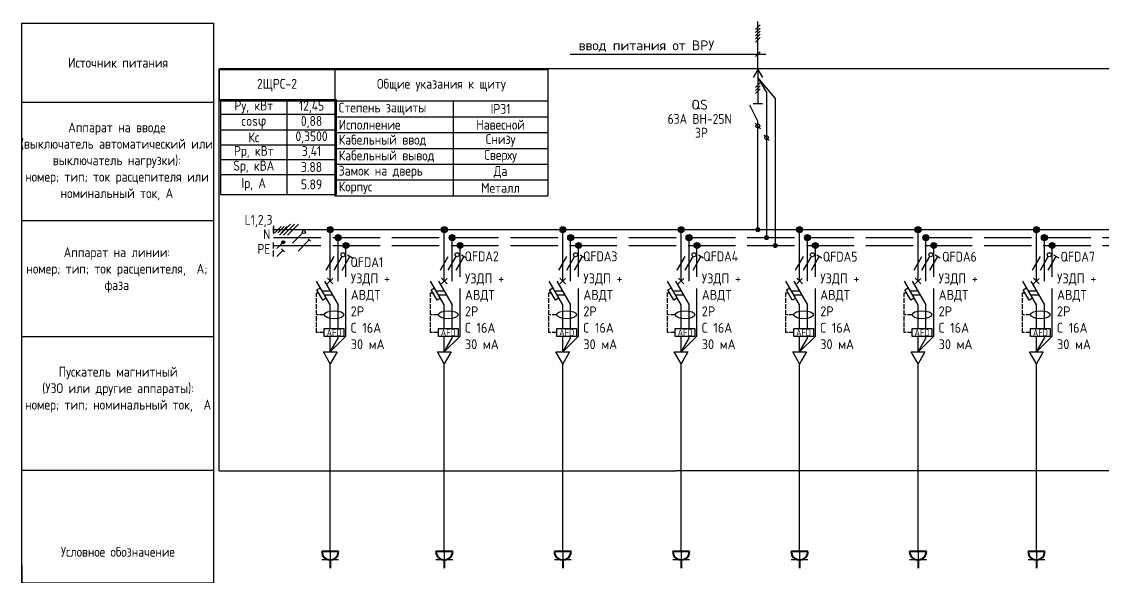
# Model space of a CAD drawing. Header units: millimetres. Extents: x -32 to 417638015, y -35 to 175284279.
# Drawn here: x 956932 to 984310, y 44491 to 58537 of the extents above; entities that cross this region are included whole.
import ezdxf
from ezdxf.enums import TextEntityAlignment as Align

# ---------------------------------------------------------------- set-up
doc = ezdxf.new("R2010")
doc.units = ezdxf.units.MM
doc.linetypes.add('ACAD_ISO02W100', pattern=[15, 12, -3])
doc.linetypes.add('DASHED2', pattern=[0.375, 0.25, -0.125])
for name, color, linetype in [('4_Однолинейная схема', 7, 'Continuous'), ('A-HATCH-WALL', 7, 'Continuous'), ('пояснения', 7, 'Continuous')]:
    doc.layers.add(name, color=color, linetype=linetype)
doc.layers.add('A-ANNO-NOTE', color=7, linetype='Continuous', lineweight=5)
doc.layers.add('ЭОМ_Розетки быт', color=5, linetype='Continuous', lineweight=30)
doc.styles.add('Arial Narrow', font='GOST_Common.ttf', dxfattribs={"width": 0.9, "height": 2.5})
doc.styles.add('DS23_Isopeur', font='isocpeur.ttf')
doc.styles.add('GOST Common', font='GOST_Common.ttf', dxfattribs={"width": 0.9, "height": 350})
doc.styles.add('GOST Common ISO', font='GOST_Common.ttf', dxfattribs={"width": 0.9, "height": 2.5})
doc.styles.add('ISOCPEUR', font='isocpeur.ttf', dxfattribs={"width": 0.85, "height": 275})

# ---------------------------------------------------------------- blocks, each defined once
blk = doc.blocks.new('TSL_Пояснение для щита - TSL_Пояснение для щита-779833-ЩТ-1_1 _Р_ _')
blk.add_line((-75.05, 36.82), (-26.45, 36.82))
blk.add_line((-75.05, 36.82), (-26.45, 36.82))
blk.add_lwpolyline([(-75.05, 150), (-26.5, 150), (-26.5, 8.18), (-75.05, 8.18)], close=True)
at = {"layer": 'A-ANNO-NOTE', "lineweight": 30}
for p, q in [((-75, 130), (-26.41, 130)), ((-75, 100), (-26.41, 100)), ((-75, 70.67), (-26.41, 70.67))]:
    blk.add_line(p, q, dxfattribs=at)
at = {"insert": (-50.75, 16.14), "char_height": 2.5, "width": 48.595, "attachment_point": 5, "style": 'ISOCPEUR'}
blk.add_mtext('Условное обозначение', dxfattribs=at)
at = {"layer": 'A-ANNO-NOTE', "char_height": 2.5, "style": 'Arial Narrow'}
for s, insert, width, attachment_point in [('\\pxqc;Источник питания', (-50.7, 140), 48.5948, 5), ('\\fArial Narrow|b0|i0|c204|p34|; ', (-42.14, 141.21), 0.962, 1), ('\\pxqc;Аппарат на вводе \\P(выключатель автоматический или выключатель нагрузки): \\Pномер; тип; ток расцепителя или номинальный ток, А', (-51.01, 115), 49.2171, 5), ('\\fArial Narrow|b0|i0|c204|p34|; ', (-43.26, 124.54), 0.962, 1), ('\\fArial Narrow|b0|i0|c204|p34|; ', (-39.29, 124.54), 0.962, 1), ('\\fArial Narrow|b0|i0|c204|p34|; ', (-47.03, 120.38), 0.962, 1), ('\\fArial Narrow|b0|i0|c204|p34|; ', (-24.74, 120.38), 0.962, 1), ('\\fArial Narrow|b0|i0|c204|p34|; ', (-19.11, 120.38), 0.962, 1), ('\\fArial Narrow|b0|i0|c204|p34|; ', (-40.55, 116.21), 0.962, 1), ('\\fArial Narrow|b0|i0|c204|p34|; ', (-53.84, 112.04), 0.962, 1), ('\\fArial Narrow|b0|i0|c204|p34|; ', (-35.85, 112.04), 0.962, 1), ('\\fArial Narrow|b0|i0|c204|p34|; ', (-30.23, 112.04), 0.962, 1), ('\\fArial Narrow|b0|i0|c204|p34|; ', (-11.04, 112.04), 0.962, 1), ('\\pxqc;Аппарат на линии: \\P\\pq*;номер; тип; ток расцепителя,  А; фаза', (-51.01, 87.5), 49.2171, 5), ('\\fArial Narrow|b0|i0|c204|p34|; ', (-43.7, 92.88), 0.962, 1), ('\\fArial Narrow|b0|i0|c204|p34|; ', (-39.73, 92.88), 0.962, 1), ('\\fArial Narrow|b0|i0|c204|p34|; ', (-58.58, 88.71), 0.962, 1), ('\\fArial Narrow|b0|i0|c204|p34|; ', (-37.62, 88.71), 0.962, 1), ('\\fArial Narrow|b0|i0|c204|p34|; ', (-10.36, 88.71), 0.481, 1), ('\\fArial Narrow|b0|i0|c204|p34|; ', (-43.17, 72.88), 0.962, 1), ('\\fArial Narrow|b0|i0|c204|p34|; ', (-54.55, 68.71), 0.962, 1), ('\\fArial Narrow|b0|i0|c204|p34|; ', (-48.93, 68.71), 0.962, 1), ('\\fArial Narrow|b0|i0|c204|p34|; ', (-39.2, 68.71), 0.962, 1), ('Пускатель магнитный\\P(УЗО или другие аппараты):\\Pномер; тип; номинальный ток,  А', (-50.7, 57.23), 48.5948, 5), ('\\fArial Narrow|b0|i0|c204|p34|; ', (-29.55, 64.54), 0.962, 1), ('\\fArial Narrow|b0|i0|c204|p34|; ', (-40.12, 10.8), 0.962, 1), ('\\fArial Narrow|b0|i0|c204|p34|; ', (-40.32, 6.63), 0.962, 1), ('\\fArial Narrow|b0|i0|c204|p34|; ', (-38.21, -3.79), 0.962, 1), ('\\fArial Narrow|b0|i0|c204|p34|; ', (-35.76, -43.79), 0.962, 1)]:
    blk.add_mtext(s, dxfattribs=dict(at, insert=insert, width=width, attachment_point=attachment_point))
at = {"layer": 'A-ANNO-NOTE', "char_height": 2.5, "width": 0.962, "attachment_point": 1, "rotation": 90, "style": 'Arial Narrow'}
for insert in [(-31.63, 55.01), (-27.46, 42.11), (-59.96, 39.75), (-31.63, 29.87)]:
    blk.add_mtext('\\fArial Narrow|b0|i0|c204|p34|; ', dxfattribs=dict(at, insert=insert))
blk = doc.blocks.new('TSL_SHM_УГО_Точка - TSL_SHM_УГО_Точка-779818-ЩТ-1_1 _Р_ _')
at = {"layer": 'A-ANNO-NOTE', "lineweight": 30}
h = blk.add_hatch(color=256, dxfattribs=at)
edge = h.paths.add_edge_path()
edge.add_arc((0, 0), 0.5, 0, 360)
blk.add_circle((0, 0), 0.5, dxfattribs=at)
blk = doc.blocks.new('Конт разъемн')
at = {"color": 0}
blk.add_line((71, 71), (-71, -71), dxfattribs=at)
blk.add_circle((0, 0), 50, dxfattribs=at)
blk = doc.blocks.new('*U892')
at = {"layer": '4_Однолинейная схема'}
for p, q in [((0, 1), (0, -1)), ((347.29, 0), (0, 0))]:
    blk.add_line(p, q, dxfattribs=at)
at = {"layer": '4_Однолинейная схема', "color": 1}
for p, q in [((1.51, -1.41), (4.34, 1.41)), ((2.51, -1.41), (5.34, 1.41)), ((3.51, -1.41), (6.34, 1.41)), ((4.84, -3.41), (7.38, -0.87)), ((6.23, -5.41), (9.06, -2.59))]:
    blk.add_line(p, q, dxfattribs=at)
at = {"layer": '4_Однолинейная схема', "linetype": 'ACAD_ISO02W100'}
for p, q in [((0, -2), (347.29, -2)), ((0, -4), (347.29, -4))]:
    blk.add_line(p, q, dxfattribs=at)
at = {"layer": '4_Однолинейная схема', "color": 1}
blk.add_lwpolyline([(9.34, -2.86), (8.78, -2.31)], dxfattribs=at)
blk.add_circle((7.67, -0.59), 0.404, dxfattribs=at)
at = {"layer": '4_Однолинейная схема', "style": 'GOST Common ISO', "width": 0.9}
for s, p in [('L1,2,3', (-7.33, 1.25)), ('N', (-2.64, -2.41)), ('PE', (-4.09, -6.11))]:
    blk.add_text(s, height=2.5, dxfattribs=at).set_placement(p)
blk = doc.blocks.new('*T1223')
at = {"layer": 'пояснения', "color": 0, "linetype": 'ByBlock', "lineweight": -2, "transparency": 16777216}
for p, q in [((0, 0), (2928, 0)), ((0, 0), (0, -800)), ((2928, 0), (2928, -800)), ((0, -800), (2928, -800))]:
    blk.add_line(p, q, dxfattribs=at)
at = {"layer": 'пояснения', "color": 0, "transparency": 16777216, "insert": (1464, -400), "char_height": 250, "width": 2906.04, "attachment_point": 5, "style": 'GOST Common ISO'}
blk.add_mtext('{\\C256;2ЩРС-2}', dxfattribs=at)
blk = doc.blocks.new('*T1224')
at = {"layer": 'пояснения', "color": 0, "linetype": 'ByBlock', "lineweight": -2, "transparency": 16777216}
for p, q in [((0, 0), (5400, 0)), ((0, 0), (0, -3200)), ((5400, 0), (5400, -3200)), ((0, -800), (5400, -800)), ((3000, -800), (3000, -3200)), ((0, -1200), (5400, -1200)), ((0, -1600), (5400, -1600)), ((0, -2000), (5400, -2000)), ((0, -2400), (5400, -2400)), ((0, -2800), (5400, -2800)), ((0, -3200), (5400, -3200))]:
    blk.add_line(p, q, dxfattribs=at)
at = {"layer": 'пояснения', "color": 0, "transparency": 16777216, "char_height": 250, "style": 'GOST Common ISO'}
for s, insert, width, attachment_point in [('Общие указания к щиту', (2700, -400), 5327.35, 5), ('Степень защиты', (100, -1000), 2800, 4), ('IP31', (4200, -1000), 2327.35, 5), ('Исполнение', (100, -1400), 2800, 4), ('Навесной', (4200, -1400), 2327.35, 5), ('Снизу', (4200, -1800), 2327.35, 5), ('Кабельный ввод', (100, -1800), 2800, 4), ('Кабельный вывод', (100, -2200), 2800, 4), ('Сверху', (4200, -2200), 2327.35, 5), ('Замок на дверь', (100, -2600), 2800, 4), ('Да', (4200, -2600), 2327.35, 5), ('Корпус', (100, -3000), 2800, 4), ('Металл', (4200, -3000), 2327.35, 5)]:
    blk.add_mtext(s, dxfattribs=dict(at, insert=insert, width=width, attachment_point=attachment_point))
blk = doc.blocks.new('*U893')
at = {"lineweight": -2}
h = blk.add_hatch(color=256, dxfattribs=at)
h.dxf.hatch_style = 1
edge = h.paths.add_edge_path()
edge.add_arc((0, 0), 0.75, 0, 360)
at = {"layer": 'A-HATCH-WALL', "lineweight": -2}
h = blk.add_hatch(color=256, dxfattribs=at)
h.dxf.hatch_style = 1
edge = h.paths.add_edge_path()
edge.add_arc((2, -2), 0.75, 0, 360)
h = blk.add_hatch(color=256, dxfattribs=at)
h.dxf.hatch_style = 1
edge = h.paths.add_edge_path()
edge.add_arc((4, -4), 0.75, 0, 360)
at = {"lineweight": -2}
for points in [[(0, -13), (0, 0)], [(0, -25.05), (0, -19), (-3.46, -13)], [(-1.46, -13), (2, -19)], [(-0.73, -13.73), (0.69, -12.31)], [(0.71, -13.71), (-0.71, -12.29)], [(-0.98, -17.3), (-1.85, -17.8), (-3.35, -15.2), (-2.48, -14.7)], [(-2.02, -15.5), (-0.02, -15.5)], [(-1.44, -16.5), (0.56, -16.5)], [(0, -30.92), (0, -27.05)]]:
    blk.add_lwpolyline(points, dxfattribs=at)
at = {"linetype": 'ACAD_ISO02W100', "lineweight": -2}
for points in [[(2, -13), (2, -2)], [(4, -26.92), (4, -4)], [(2, -25.05), (2, -19)], [(0, -30.92), (4, -26.92)], [(0, -30.92), (2, -27.46), (2, -26.97)]]:
    blk.add_lwpolyline(points, dxfattribs=at)
at = {"color": 1, "lineweight": -2}
for points in [[(-1, -10.23), (1, -6.77)], [(1, -10.23), (3, -6.77)], [(3, -10.23), (5, -6.77)], [(4.35, -6.39), (5.65, -7.14)]]:
    blk.add_lwpolyline(points, dxfattribs=at)
at = {"color": 1, "linetype": 'ACAD_ISO02W100', "lineweight": -2, "ltscale": 0.1}
for points in [[(-3.5, -21.53), (-3.5, -21.53), (-3.5, -16), (-2.89, -16)], [(-1.5, -21.53), (-3.5, -21.53)], [(-1.5, -26.05), (-3.5, -26.05), (-3.5, -21.53)]]:
    blk.add_lwpolyline(points, dxfattribs=at)
at = {"lineweight": -2}
blk.add_lwpolyline([(0, -33.92), (-1.73, -30.92), (1.73, -30.92)], close=True, dxfattribs=at)
for centre in [(0, 0), (2, -2), (4, -4)]:
    blk.add_circle(centre, 0.75, dxfattribs=at)
at = {"color": 1, "lineweight": -2}
blk.add_circle((3.25, -6.33), 0.5, dxfattribs=at)
at = {"lineweight": -2}
blk.add_ellipse((1, -21.53), major_axis=(2.5, 0), ratio=0.4, dxfattribs=at)
at = {"style": 'GOST Common ISO', "width": 0.9}
blk.add_attdef('ФАЗА', text='', height=2.5, dxfattribs=at).set_placement((0, 2), align=Align.CENTER)
at = {"lineweight": -2}
blk.add_wipeout([(-1.49, -25.05), (3.5, -25.05), (3.5, -27.05), (-1.49, -27.05)], dxfattribs=at)
blk.add_lwpolyline([(3.5, -27.05), (-1.49, -27.05), (-1.49, -25.05), (3.5, -25.05)], close=True, dxfattribs=at)
at = {"lineweight": -2, "insert": (1, -26.05), "char_height": 1.75, "attachment_point": 5, "style": 'GOST Common ISO'}
blk.add_mtext_dynamic_manual_height_columns('AFD', width=4.9912, gutter_width=12.5, heights=[0], dxfattribs=at)
blk = doc.blocks.new('*U889')
at = {"lineweight": -2}
h = blk.add_hatch(color=256, dxfattribs=at)
h.dxf.hatch_style = 1
edge = h.paths.add_edge_path()
edge.add_arc((0, 0), 0.75, 0, 360)
at = {"layer": 'A-HATCH-WALL', "lineweight": -2}
h = blk.add_hatch(color=256, dxfattribs=at)
h.dxf.hatch_style = 1
edge = h.paths.add_edge_path()
edge.add_arc((2, -2), 0.75, 0, 360)
h = blk.add_hatch(color=256, dxfattribs=at)
h.dxf.hatch_style = 1
edge = h.paths.add_edge_path()
edge.add_arc((4, -4), 0.75, 0, 360)
at = {"lineweight": -2}
for points in [[(0, -13), (0, 0)], [(0, -25.05), (0, -19), (-3.46, -13)], [(-1.46, -13), (2, -19)], [(-0.73, -13.73), (0.69, -12.31)], [(0.71, -13.71), (-0.71, -12.29)], [(-0.98, -17.3), (-1.85, -17.8), (-3.35, -15.2), (-2.48, -14.7)], [(-2.02, -15.5), (-0.02, -15.5)], [(-1.44, -16.5), (0.56, -16.5)], [(0, -30.92), (0, -27.05)]]:
    blk.add_lwpolyline(points, dxfattribs=at)
at = {"linetype": 'ACAD_ISO02W100', "lineweight": -2}
for points in [[(2, -13), (2, -2)], [(4, -26.92), (4, -4)], [(2, -25.05), (2, -19)], [(0, -30.92), (4, -26.92)], [(0, -30.92), (2, -27.46), (2, -26.97)]]:
    blk.add_lwpolyline(points, dxfattribs=at)
at = {"color": 1, "lineweight": -2}
for points in [[(-1, -10.23), (1, -6.77)], [(1, -10.23), (3, -6.77)], [(3, -10.23), (5, -6.77)], [(4.35, -6.39), (5.65, -7.14)]]:
    blk.add_lwpolyline(points, dxfattribs=at)
at = {"color": 1, "linetype": 'ACAD_ISO02W100', "lineweight": -2, "ltscale": 0.1}
for points in [[(-3.5, -21.53), (-3.5, -21.53), (-3.5, -16), (-2.89, -16)], [(-1.5, -21.53), (-3.5, -21.53)], [(-1.5, -26.05), (-3.5, -26.05), (-3.5, -21.53)]]:
    blk.add_lwpolyline(points, dxfattribs=at)
at = {"lineweight": -2}
blk.add_lwpolyline([(0, -33.92), (-1.73, -30.92), (1.73, -30.92)], close=True, dxfattribs=at)
for centre in [(0, 0), (2, -2), (4, -4)]:
    blk.add_circle(centre, 0.75, dxfattribs=at)
at = {"color": 1, "lineweight": -2}
blk.add_circle((3.25, -6.33), 0.5, dxfattribs=at)
at = {"lineweight": -2}
blk.add_ellipse((1, -21.53), major_axis=(2.5, 0), ratio=0.4, dxfattribs=at)
at = {"style": 'GOST Common ISO', "width": 0.9}
blk.add_attdef('ФАЗА', text='', height=2.5, dxfattribs=at).set_placement((0, 2), align=Align.CENTER)
at = {"lineweight": -2}
blk.add_wipeout([(-1.49, -25.05), (3.5, -25.05), (3.5, -27.05), (-1.49, -27.05)], dxfattribs=at)
blk.add_lwpolyline([(3.5, -27.05), (-1.49, -27.05), (-1.49, -25.05), (3.5, -25.05)], close=True, dxfattribs=at)
at = {"lineweight": -2, "insert": (1, -26.05), "char_height": 1.75, "attachment_point": 5, "style": 'GOST Common ISO'}
blk.add_mtext_dynamic_manual_height_columns('AFD', width=4.9912, gutter_width=12.5, heights=[0], dxfattribs=at)
blk = doc.blocks.new('*U890')
at = {"lineweight": -2}
h = blk.add_hatch(color=256, dxfattribs=at)
h.dxf.hatch_style = 1
edge = h.paths.add_edge_path()
edge.add_arc((0, 0), 0.75, 0, 360)
at = {"layer": 'A-HATCH-WALL', "lineweight": -2}
h = blk.add_hatch(color=256, dxfattribs=at)
h.dxf.hatch_style = 1
edge = h.paths.add_edge_path()
edge.add_arc((2, -2), 0.75, 0, 360)
h = blk.add_hatch(color=256, dxfattribs=at)
h.dxf.hatch_style = 1
edge = h.paths.add_edge_path()
edge.add_arc((4, -4), 0.75, 0, 360)
at = {"lineweight": -2}
for points in [[(0, -13), (0, 0)], [(0, -25.05), (0, -19), (-3.46, -13)], [(-1.46, -13), (2, -19)], [(-0.73, -13.73), (0.69, -12.31)], [(0.71, -13.71), (-0.71, -12.29)], [(-0.98, -17.3), (-1.85, -17.8), (-3.35, -15.2), (-2.48, -14.7)], [(-2.02, -15.5), (-0.02, -15.5)], [(-1.44, -16.5), (0.56, -16.5)], [(0, -30.92), (0, -27.05)]]:
    blk.add_lwpolyline(points, dxfattribs=at)
at = {"linetype": 'ACAD_ISO02W100', "lineweight": -2}
for points in [[(2, -13), (2, -2)], [(4, -26.92), (4, -4)], [(2, -25.05), (2, -19)], [(0, -30.92), (4, -26.92)], [(0, -30.92), (2, -27.46), (2, -26.97)]]:
    blk.add_lwpolyline(points, dxfattribs=at)
at = {"color": 1, "lineweight": -2}
for points in [[(-1, -10.23), (1, -6.77)], [(1, -10.23), (3, -6.77)], [(3, -10.23), (5, -6.77)], [(4.35, -6.39), (5.65, -7.14)]]:
    blk.add_lwpolyline(points, dxfattribs=at)
at = {"color": 1, "linetype": 'ACAD_ISO02W100', "lineweight": -2, "ltscale": 0.1}
for points in [[(-3.5, -21.53), (-3.5, -21.53), (-3.5, -16), (-2.89, -16)], [(-1.5, -21.53), (-3.5, -21.53)], [(-1.5, -26.05), (-3.5, -26.05), (-3.5, -21.53)]]:
    blk.add_lwpolyline(points, dxfattribs=at)
at = {"lineweight": -2}
blk.add_lwpolyline([(0, -33.92), (-1.73, -30.92), (1.73, -30.92)], close=True, dxfattribs=at)
for centre in [(0, 0), (2, -2), (4, -4)]:
    blk.add_circle(centre, 0.75, dxfattribs=at)
at = {"color": 1, "lineweight": -2}
blk.add_circle((3.25, -6.33), 0.5, dxfattribs=at)
at = {"lineweight": -2}
blk.add_ellipse((1, -21.53), major_axis=(2.5, 0), ratio=0.4, dxfattribs=at)
at = {"style": 'GOST Common ISO', "width": 0.9}
blk.add_attdef('ФАЗА', text='', height=2.5, dxfattribs=at).set_placement((0, 2), align=Align.CENTER)
at = {"lineweight": -2}
blk.add_wipeout([(-1.49, -25.05), (3.5, -25.05), (3.5, -27.05), (-1.49, -27.05)], dxfattribs=at)
blk.add_lwpolyline([(3.5, -27.05), (-1.49, -27.05), (-1.49, -25.05), (3.5, -25.05)], close=True, dxfattribs=at)
at = {"lineweight": -2, "insert": (1, -26.05), "char_height": 1.75, "attachment_point": 5, "style": 'GOST Common ISO'}
blk.add_mtext_dynamic_manual_height_columns('AFD', width=4.9912, gutter_width=12.5, heights=[0], dxfattribs=at)
blk = doc.blocks.new('*U898')
at = {"lineweight": -2}
h = blk.add_hatch(color=256, dxfattribs=at)
h.dxf.hatch_style = 1
edge = h.paths.add_edge_path()
edge.add_arc((0, 0), 0.75, 0, 360)
at = {"layer": 'A-HATCH-WALL', "lineweight": -2}
h = blk.add_hatch(color=256, dxfattribs=at)
h.dxf.hatch_style = 1
edge = h.paths.add_edge_path()
edge.add_arc((2, -2), 0.75, 0, 360)
h = blk.add_hatch(color=256, dxfattribs=at)
h.dxf.hatch_style = 1
edge = h.paths.add_edge_path()
edge.add_arc((4, -4), 0.75, 0, 360)
at = {"lineweight": -2}
for points in [[(0, -13), (0, 0)], [(0, -25.05), (0, -19), (-3.46, -13)], [(-1.46, -13), (2, -19)], [(-0.73, -13.73), (0.69, -12.31)], [(0.71, -13.71), (-0.71, -12.29)], [(-0.98, -17.3), (-1.85, -17.8), (-3.35, -15.2), (-2.48, -14.7)], [(-2.02, -15.5), (-0.02, -15.5)], [(-1.44, -16.5), (0.56, -16.5)], [(0, -30.92), (0, -27.05)]]:
    blk.add_lwpolyline(points, dxfattribs=at)
at = {"linetype": 'ACAD_ISO02W100', "lineweight": -2}
for points in [[(2, -13), (2, -2)], [(4, -26.92), (4, -4)], [(2, -25.05), (2, -19)], [(0, -30.92), (4, -26.92)], [(0, -30.92), (2, -27.46), (2, -26.97)]]:
    blk.add_lwpolyline(points, dxfattribs=at)
at = {"color": 1, "lineweight": -2}
for points in [[(-1, -10.23), (1, -6.77)], [(1, -10.23), (3, -6.77)], [(3, -10.23), (5, -6.77)], [(4.35, -6.39), (5.65, -7.14)]]:
    blk.add_lwpolyline(points, dxfattribs=at)
at = {"color": 1, "linetype": 'ACAD_ISO02W100', "lineweight": -2, "ltscale": 0.1}
for points in [[(-3.5, -21.53), (-3.5, -21.53), (-3.5, -16), (-2.89, -16)], [(-1.5, -21.53), (-3.5, -21.53)], [(-1.5, -26.05), (-3.5, -26.05), (-3.5, -21.53)]]:
    blk.add_lwpolyline(points, dxfattribs=at)
at = {"lineweight": -2}
blk.add_lwpolyline([(0, -33.92), (-1.73, -30.92), (1.73, -30.92)], close=True, dxfattribs=at)
for centre in [(0, 0), (2, -2), (4, -4)]:
    blk.add_circle(centre, 0.75, dxfattribs=at)
at = {"color": 1, "lineweight": -2}
blk.add_circle((3.25, -6.33), 0.5, dxfattribs=at)
at = {"lineweight": -2}
blk.add_ellipse((1, -21.53), major_axis=(2.5, 0), ratio=0.4, dxfattribs=at)
at = {"style": 'GOST Common ISO', "width": 0.9}
blk.add_attdef('ФАЗА', text='', height=2.5, dxfattribs=at).set_placement((0, 2), align=Align.CENTER)
at = {"lineweight": -2}
blk.add_wipeout([(-1.49, -25.05), (3.5, -25.05), (3.5, -27.05), (-1.49, -27.05)], dxfattribs=at)
blk.add_lwpolyline([(3.5, -27.05), (-1.49, -27.05), (-1.49, -25.05), (3.5, -25.05)], close=True, dxfattribs=at)
at = {"lineweight": -2, "insert": (1, -26.05), "char_height": 1.75, "attachment_point": 5, "style": 'GOST Common ISO'}
blk.add_mtext_dynamic_manual_height_columns('AFD', width=4.9912, gutter_width=12.5, heights=[0], dxfattribs=at)
blk = doc.blocks.new('*U899')
at = {"lineweight": -2}
h = blk.add_hatch(color=256, dxfattribs=at)
h.dxf.hatch_style = 1
edge = h.paths.add_edge_path()
edge.add_arc((0, 0), 0.75, 0, 360)
at = {"layer": 'A-HATCH-WALL', "lineweight": -2}
h = blk.add_hatch(color=256, dxfattribs=at)
h.dxf.hatch_style = 1
edge = h.paths.add_edge_path()
edge.add_arc((2, -2), 0.75, 0, 360)
h = blk.add_hatch(color=256, dxfattribs=at)
h.dxf.hatch_style = 1
edge = h.paths.add_edge_path()
edge.add_arc((4, -4), 0.75, 0, 360)
at = {"lineweight": -2}
for points in [[(0, -13), (0, 0)], [(0, -25.05), (0, -19), (-3.46, -13)], [(-1.46, -13), (2, -19)], [(-0.73, -13.73), (0.69, -12.31)], [(0.71, -13.71), (-0.71, -12.29)], [(-0.98, -17.3), (-1.85, -17.8), (-3.35, -15.2), (-2.48, -14.7)], [(-2.02, -15.5), (-0.02, -15.5)], [(-1.44, -16.5), (0.56, -16.5)], [(0, -30.92), (0, -27.05)]]:
    blk.add_lwpolyline(points, dxfattribs=at)
at = {"linetype": 'ACAD_ISO02W100', "lineweight": -2}
for points in [[(2, -13), (2, -2)], [(4, -26.92), (4, -4)], [(2, -25.05), (2, -19)], [(0, -30.92), (4, -26.92)], [(0, -30.92), (2, -27.46), (2, -26.97)]]:
    blk.add_lwpolyline(points, dxfattribs=at)
at = {"color": 1, "lineweight": -2}
for points in [[(-1, -10.23), (1, -6.77)], [(1, -10.23), (3, -6.77)], [(3, -10.23), (5, -6.77)], [(4.35, -6.39), (5.65, -7.14)]]:
    blk.add_lwpolyline(points, dxfattribs=at)
at = {"color": 1, "linetype": 'ACAD_ISO02W100', "lineweight": -2, "ltscale": 0.1}
for points in [[(-3.5, -21.53), (-3.5, -21.53), (-3.5, -16), (-2.89, -16)], [(-1.5, -21.53), (-3.5, -21.53)], [(-1.5, -26.05), (-3.5, -26.05), (-3.5, -21.53)]]:
    blk.add_lwpolyline(points, dxfattribs=at)
at = {"lineweight": -2}
blk.add_lwpolyline([(0, -33.92), (-1.73, -30.92), (1.73, -30.92)], close=True, dxfattribs=at)
for centre in [(0, 0), (2, -2), (4, -4)]:
    blk.add_circle(centre, 0.75, dxfattribs=at)
at = {"color": 1, "lineweight": -2}
blk.add_circle((3.25, -6.33), 0.5, dxfattribs=at)
at = {"lineweight": -2}
blk.add_ellipse((1, -21.53), major_axis=(2.5, 0), ratio=0.4, dxfattribs=at)
at = {"style": 'GOST Common ISO', "width": 0.9}
blk.add_attdef('ФАЗА', text='', height=2.5, dxfattribs=at).set_placement((0, 2), align=Align.CENTER)
at = {"lineweight": -2}
blk.add_wipeout([(-1.49, -25.05), (3.5, -25.05), (3.5, -27.05), (-1.49, -27.05)], dxfattribs=at)
blk.add_lwpolyline([(3.5, -27.05), (-1.49, -27.05), (-1.49, -25.05), (3.5, -25.05)], close=True, dxfattribs=at)
at = {"lineweight": -2, "insert": (1, -26.05), "char_height": 1.75, "attachment_point": 5, "style": 'GOST Common ISO'}
blk.add_mtext_dynamic_manual_height_columns('AFD', width=4.9912, gutter_width=12.5, heights=[0], dxfattribs=at)
blk = doc.blocks.new('*U900')
at = {"lineweight": -2}
h = blk.add_hatch(color=256, dxfattribs=at)
h.dxf.hatch_style = 1
edge = h.paths.add_edge_path()
edge.add_arc((0, 0), 0.75, 0, 360)
at = {"layer": 'A-HATCH-WALL', "lineweight": -2}
h = blk.add_hatch(color=256, dxfattribs=at)
h.dxf.hatch_style = 1
edge = h.paths.add_edge_path()
edge.add_arc((2, -2), 0.75, 0, 360)
h = blk.add_hatch(color=256, dxfattribs=at)
h.dxf.hatch_style = 1
edge = h.paths.add_edge_path()
edge.add_arc((4, -4), 0.75, 0, 360)
at = {"lineweight": -2}
for points in [[(0, -13), (0, 0)], [(0, -25.05), (0, -19), (-3.46, -13)], [(-1.46, -13), (2, -19)], [(-0.73, -13.73), (0.69, -12.31)], [(0.71, -13.71), (-0.71, -12.29)], [(-0.98, -17.3), (-1.85, -17.8), (-3.35, -15.2), (-2.48, -14.7)], [(-2.02, -15.5), (-0.02, -15.5)], [(-1.44, -16.5), (0.56, -16.5)], [(0, -30.92), (0, -27.05)]]:
    blk.add_lwpolyline(points, dxfattribs=at)
at = {"linetype": 'ACAD_ISO02W100', "lineweight": -2}
for points in [[(2, -13), (2, -2)], [(4, -26.92), (4, -4)], [(2, -25.05), (2, -19)], [(0, -30.92), (4, -26.92)], [(0, -30.92), (2, -27.46), (2, -26.97)]]:
    blk.add_lwpolyline(points, dxfattribs=at)
at = {"color": 1, "lineweight": -2}
for points in [[(-1, -10.23), (1, -6.77)], [(1, -10.23), (3, -6.77)], [(3, -10.23), (5, -6.77)], [(4.35, -6.39), (5.65, -7.14)]]:
    blk.add_lwpolyline(points, dxfattribs=at)
at = {"color": 1, "linetype": 'ACAD_ISO02W100', "lineweight": -2, "ltscale": 0.1}
for points in [[(-3.5, -21.53), (-3.5, -21.53), (-3.5, -16), (-2.89, -16)], [(-1.5, -21.53), (-3.5, -21.53)], [(-1.5, -26.05), (-3.5, -26.05), (-3.5, -21.53)]]:
    blk.add_lwpolyline(points, dxfattribs=at)
at = {"lineweight": -2}
blk.add_lwpolyline([(0, -33.92), (-1.73, -30.92), (1.73, -30.92)], close=True, dxfattribs=at)
for centre in [(0, 0), (2, -2), (4, -4)]:
    blk.add_circle(centre, 0.75, dxfattribs=at)
at = {"color": 1, "lineweight": -2}
blk.add_circle((3.25, -6.33), 0.5, dxfattribs=at)
at = {"lineweight": -2}
blk.add_ellipse((1, -21.53), major_axis=(2.5, 0), ratio=0.4, dxfattribs=at)
at = {"style": 'GOST Common ISO', "width": 0.9}
blk.add_attdef('ФАЗА', text='', height=2.5, dxfattribs=at).set_placement((0, 2), align=Align.CENTER)
at = {"lineweight": -2}
blk.add_wipeout([(-1.49, -25.05), (3.5, -25.05), (3.5, -27.05), (-1.49, -27.05)], dxfattribs=at)
blk.add_lwpolyline([(3.5, -27.05), (-1.49, -27.05), (-1.49, -25.05), (3.5, -25.05)], close=True, dxfattribs=at)
at = {"lineweight": -2, "insert": (1, -26.05), "char_height": 1.75, "attachment_point": 5, "style": 'GOST Common ISO'}
blk.add_mtext_dynamic_manual_height_columns('AFD', width=4.9912, gutter_width=12.5, heights=[0], dxfattribs=at)
blk = doc.blocks.new('*U895')
at = {"lineweight": -2}
h = blk.add_hatch(color=256, dxfattribs=at)
h.dxf.hatch_style = 1
edge = h.paths.add_edge_path()
edge.add_arc((0, 0), 0.75, 0, 360)
at = {"layer": 'A-HATCH-WALL', "lineweight": -2}
h = blk.add_hatch(color=256, dxfattribs=at)
h.dxf.hatch_style = 1
edge = h.paths.add_edge_path()
edge.add_arc((2, -2), 0.75, 0, 360)
h = blk.add_hatch(color=256, dxfattribs=at)
h.dxf.hatch_style = 1
edge = h.paths.add_edge_path()
edge.add_arc((4, -4), 0.75, 0, 360)
at = {"lineweight": -2}
for points in [[(0, -13), (0, 0)], [(0, -25.05), (0, -19), (-3.46, -13)], [(-1.46, -13), (2, -19)], [(-0.73, -13.73), (0.69, -12.31)], [(0.71, -13.71), (-0.71, -12.29)], [(-0.98, -17.3), (-1.85, -17.8), (-3.35, -15.2), (-2.48, -14.7)], [(-2.02, -15.5), (-0.02, -15.5)], [(-1.44, -16.5), (0.56, -16.5)], [(0, -30.92), (0, -27.05)]]:
    blk.add_lwpolyline(points, dxfattribs=at)
at = {"linetype": 'ACAD_ISO02W100', "lineweight": -2}
for points in [[(2, -13), (2, -2)], [(4, -26.92), (4, -4)], [(2, -25.05), (2, -19)], [(0, -30.92), (4, -26.92)], [(0, -30.92), (2, -27.46), (2, -26.97)]]:
    blk.add_lwpolyline(points, dxfattribs=at)
at = {"color": 1, "lineweight": -2}
for points in [[(-1, -10.23), (1, -6.77)], [(1, -10.23), (3, -6.77)], [(3, -10.23), (5, -6.77)], [(4.35, -6.39), (5.65, -7.14)]]:
    blk.add_lwpolyline(points, dxfattribs=at)
at = {"color": 1, "linetype": 'ACAD_ISO02W100', "lineweight": -2, "ltscale": 0.1}
for points in [[(-3.5, -21.53), (-3.5, -21.53), (-3.5, -16), (-2.89, -16)], [(-1.5, -21.53), (-3.5, -21.53)], [(-1.5, -26.05), (-3.5, -26.05), (-3.5, -21.53)]]:
    blk.add_lwpolyline(points, dxfattribs=at)
at = {"lineweight": -2}
blk.add_lwpolyline([(0, -33.92), (-1.73, -30.92), (1.73, -30.92)], close=True, dxfattribs=at)
for centre in [(0, 0), (2, -2), (4, -4)]:
    blk.add_circle(centre, 0.75, dxfattribs=at)
at = {"color": 1, "lineweight": -2}
blk.add_circle((3.25, -6.33), 0.5, dxfattribs=at)
at = {"lineweight": -2}
blk.add_ellipse((1, -21.53), major_axis=(2.5, 0), ratio=0.4, dxfattribs=at)
at = {"style": 'GOST Common ISO', "width": 0.9}
blk.add_attdef('ФАЗА', text='', height=2.5, dxfattribs=at).set_placement((0, 2), align=Align.CENTER)
at = {"lineweight": -2}
blk.add_wipeout([(-1.49, -25.05), (3.5, -25.05), (3.5, -27.05), (-1.49, -27.05)], dxfattribs=at)
blk.add_lwpolyline([(3.5, -27.05), (-1.49, -27.05), (-1.49, -25.05), (3.5, -25.05)], close=True, dxfattribs=at)
at = {"lineweight": -2, "insert": (1, -26.05), "char_height": 1.75, "attachment_point": 5, "style": 'GOST Common ISO'}
blk.add_mtext_dynamic_manual_height_columns('AFD', width=4.9912, gutter_width=12.5, heights=[0], dxfattribs=at)
blk = doc.blocks.new('*T1226')
at = {"layer": 'пояснения', "color": 0, "linetype": 'ByBlock', "lineweight": -2, "transparency": 16777216}
for p, q in [((0, 0), (2928, 0)), ((0, 0), (0, -2403)), ((1680, 0), (1680, -2403)), ((2928, 0), (2928, -2403)), ((0, -375), (2928, -375)), ((0, -772), (2928, -772)), ((0, -1147), (2928, -1147)), ((0, -1522), (2928, -1522)), ((0, -1897), (2928, -1897)), ((0, -2403), (2928, -2403))]:
    blk.add_line(p, q, dxfattribs=at)
at = {"layer": 'пояснения', "color": 0, "transparency": 16777216, "char_height": 250, "attachment_point": 5, "style": 'ISOCPEUR'}
for s, insert, width in [('Ру, кВт', (840, -188), 1607.71), ('12,45', (2304, -188), 1175.93), ('cos{\\H1.0833x;\\C256;φ}', (840, -574), 1607.71), ('0,88', (2304, -574), 1175.93), ('0,3500', (2304, -960), 1175.93), ('Кс', (840, -960), 1607.71), ('Рр, кВт', (840, -1335), 1607.71), ('3,41', (2304, -1335), 1175.93), ('Sр, кВА', (840, -1710), 1607.71), ('3.88', (2304, -1710), 1175.93), ('Iр, А', (840, -2150), 1607.71), ('5.89', (2304, -2150), 1175.93)]:
    blk.add_mtext(s, dxfattribs=dict(at, insert=insert, width=width))
blk = doc.blocks.new('*U74')
at = {"color": 0, "lineweight": 40}
for p, q in [((18, 249), (-18, -249)), ((249, -18), (499, -37))]:
    blk.add_line(p, q, dxfattribs=at)
at = {"color": 0}
for p, q in [((0, 0), (249, -18)), ((268, 231), (231, -268))]:
    blk.add_line(p, q, dxfattribs=at)
at = {"color": 0, "lineweight": 40}
blk.add_arc((0, 0), 250, 265.799, 85.799, dxfattribs=at)
at = {"color": 7, "style": 'GOST Common', "width": 0.9}
for tag, p in [('КОЛВО', (36, 425)), ('ВЫСОТА', (294, -391))]:
    blk.add_attdef(tag, p, '', height=350, dxfattribs=at)
at = {"color": 7, "linetype": 'ByBlock', "style": 'GOST Common', "width": 0.9}
blk.add_attdef('ГРУППА', text='', height=350, dxfattribs=at).set_placement((-568, 0), align=Align.RIGHT)
blk = doc.blocks.new('*U896')
at = {"linetype": 'ByBlock', "lineweight": -2}
blk.add_lwpolyline([(0, -1), (0, 838.3)], dxfattribs=at)
at = {"layer": 'ЭОМ_Розетки быт', "color": 0, "xscale": 0.15, "yscale": 0.15, "zscale": 0.15, "rotation": 274.1958433846598}
blk.add_blockref('*U74', (0, -1), dxfattribs=at)
at = {"style": 'GOST Common ISO'}
for tag, p in [('ТРАССА', (-0.3, 0)), ('1_СТРОКА', (4.4, 0)), ('2_СТРОКА', (9.2, 0)), ('3_СТРОКА', (13.9, 0)), ('4_СТРОКА', (18.4, -0.2))]:
    blk.add_attdef(tag, p, '', height=2.5, rotation=90, dxfattribs=at)
blk = doc.blocks.new('*U897')
at = {"linetype": 'ByBlock', "lineweight": -2}
blk.add_lwpolyline([(0, -1), (0, 838.3)], dxfattribs=at)
at = {"layer": 'ЭОМ_Розетки быт', "color": 0, "xscale": 0.15, "yscale": 0.15, "zscale": 0.15, "rotation": 274.1958433846598}
blk.add_blockref('*U74', (0, -1), dxfattribs=at)
at = {"style": 'GOST Common ISO'}
for tag, p in [('ТРАССА', (-0.3, 0)), ('1_СТРОКА', (4.4, 0)), ('2_СТРОКА', (9.2, 0)), ('3_СТРОКА', (13.9, 0)), ('4_СТРОКА', (18.4, -0.2))]:
    blk.add_attdef(tag, p, '', height=2.5, rotation=90, dxfattribs=at)
blk = doc.blocks.new('*U881')
at = {"linetype": 'ByBlock', "lineweight": -2}
blk.add_lwpolyline([(0, -1), (0, 838.3)], dxfattribs=at)
at = {"layer": 'ЭОМ_Розетки быт', "color": 0, "xscale": 0.15, "yscale": 0.15, "zscale": 0.15, "rotation": 274.1958433846598}
blk.add_blockref('*U74', (0, -1), dxfattribs=at)
at = {"style": 'GOST Common ISO'}
for tag, p in [('ТРАССА', (-0.3, 0)), ('1_СТРОКА', (4.4, 0)), ('2_СТРОКА', (9.2, 0)), ('3_СТРОКА', (13.9, 0)), ('4_СТРОКА', (18.4, -0.2))]:
    blk.add_attdef(tag, p, '', height=2.5, rotation=90, dxfattribs=at)
blk = doc.blocks.new('*U882')
at = {"linetype": 'ByBlock', "lineweight": -2}
blk.add_lwpolyline([(0, -1), (0, 838.3)], dxfattribs=at)
at = {"layer": 'ЭОМ_Розетки быт', "color": 0, "xscale": 0.15, "yscale": 0.15, "zscale": 0.15, "rotation": 274.1958433846598}
blk.add_blockref('*U74', (0, -1), dxfattribs=at)
at = {"style": 'GOST Common ISO'}
for tag, p in [('ТРАССА', (-0.3, 0)), ('1_СТРОКА', (4.4, 0)), ('2_СТРОКА', (9.2, 0)), ('3_СТРОКА', (13.9, 0)), ('4_СТРОКА', (18.4, -0.2))]:
    blk.add_attdef(tag, p, '', height=2.5, rotation=90, dxfattribs=at)
blk = doc.blocks.new('*U883')
at = {"linetype": 'ByBlock', "lineweight": -2}
blk.add_lwpolyline([(0, -1), (0, 838.3)], dxfattribs=at)
at = {"layer": 'ЭОМ_Розетки быт', "color": 0, "xscale": 0.15, "yscale": 0.15, "zscale": 0.15, "rotation": 274.1958433846598}
blk.add_blockref('*U74', (0, -1), dxfattribs=at)
at = {"style": 'GOST Common ISO'}
for tag, p in [('ТРАССА', (-0.3, 0)), ('1_СТРОКА', (4.4, 0)), ('2_СТРОКА', (9.2, 0)), ('3_СТРОКА', (13.9, 0)), ('4_СТРОКА', (18.4, -0.2))]:
    blk.add_attdef(tag, p, '', height=2.5, rotation=90, dxfattribs=at)
blk = doc.blocks.new('*U884')
at = {"linetype": 'ByBlock', "lineweight": -2}
blk.add_lwpolyline([(0, -1), (0, 838.3)], dxfattribs=at)
at = {"layer": 'ЭОМ_Розетки быт', "color": 0, "xscale": 0.15, "yscale": 0.15, "zscale": 0.15, "rotation": 274.1958433846598}
blk.add_blockref('*U74', (0, -1), dxfattribs=at)
at = {"style": 'GOST Common ISO'}
for tag, p in [('ТРАССА', (-0.3, 0)), ('1_СТРОКА', (4.4, 0)), ('2_СТРОКА', (9.2, 0)), ('3_СТРОКА', (13.9, 0)), ('4_СТРОКА', (18.4, -0.2))]:
    blk.add_attdef(tag, p, '', height=2.5, rotation=90, dxfattribs=at)
blk = doc.blocks.new('*U885')
at = {"linetype": 'ByBlock', "lineweight": -2}
blk.add_lwpolyline([(0, -1), (0, 838.3)], dxfattribs=at)
at = {"layer": 'ЭОМ_Розетки быт', "color": 0, "xscale": 0.15, "yscale": 0.15, "zscale": 0.15, "rotation": 274.1958433846598}
blk.add_blockref('*U74', (0, -1), dxfattribs=at)
at = {"style": 'GOST Common ISO'}
for tag, p in [('ТРАССА', (-0.3, 0)), ('1_СТРОКА', (4.4, 0)), ('2_СТРОКА', (9.2, 0)), ('3_СТРОКА', (13.9, 0)), ('4_СТРОКА', (18.4, -0.2))]:
    blk.add_attdef(tag, p, '', height=2.5, rotation=90, dxfattribs=at)

msp = doc.modelspace()

# ---------------------------------------------------------------- hatches: boundary and pattern name
h = msp.add_hatch(color=5)
h.dxf.hatch_style = 1
edge = h.paths.add_edge_path()
edge.add_arc((963559, 52951), 37.5, 0, 360)

# ---------------------------------------------------------------- linework, layer by layer
at = {"color": 7}
for p, q in [((975524, 58337), (975641, 58454)), ((975524, 58258), (975641, 58375)), ((975582, 57328), (975582, 58537)), ((975524, 58179), (975641, 58296)), ((975524, 58100), (975641, 58217)), ((975524, 58021), (975641, 58138)), ((975524, 57654), (975641, 57771)), ((970830, 57712), (975781, 57712)), ((975582, 57328), (975465, 57124)), ((975582, 57328), (975700, 57124)), ((975582, 57328), (975582, 56468)), ((975524, 56873), (975641, 56990)), ((976022, 56599), (975582, 57124)), ((975802, 56756), (975582, 57124)), ((975524, 56794), (975641, 56911)), ((975524, 56714), (975641, 56832)), ((975802, 56756), (975802, 53068)), ((975582, 56019), (975382, 56419)), ((975465, 56468), (975700, 56468)), ((976022, 56599), (976022, 52868)), ((975582, 53268), (975582, 56019)), ((963314, 53195), (963314, 53345)), ((963346, 53191), (963505, 53351)), ((963425, 53191), (963584, 53351)), ((963504, 53191), (963663, 53351)), ((963316, 52795), (963316, 52945)), ((963399, 52791), (963559, 52951))]:
    msp.add_line(p, q, dxfattribs=at)
at = {"color": 7, "ltscale": 0.5}
for p, q in [((963314, 52593), (963314, 52743)), ((963398, 52588), (963557, 52747)), ((963517, 52787), (963596, 52707))]:
    msp.add_line(p, q, dxfattribs=at)
at = {"linetype": 'DASHED2'}
msp.add_lwpolyline([(961937, 47151), (961937, 57354), (998463, 57354), (998460, 47176)], close=True, dxfattribs=at)
msp.add_lwpolyline([(956943, 42768), (956943, 44768)])
at = {"color": 7}
msp.add_circle((963559, 52951), 37.5, dxfattribs=at)

# ---------------------------------------------------------------- block references
at = {"xscale": 100, "yscale": 100, "zscale": 100}
msp.add_blockref('TSL_Пояснение для щита - TSL_Пояснение для щита-779833-ЩТ-1_1 _Р_ _', (964447, 43498), dxfattribs=at)
for name, p in [('*T1223', (961937, 57328)), ('*T1224', (964865, 57328)), ('*T1226', (961973, 56566))]:
    msp.add_blockref(name, p)
at = {"rotation": 270}
for p in [(975582, 55893), (975802, 55602)]:
    msp.add_blockref('Конт разъемн', p, dxfattribs=at)
at = {"layer": '4_Однолинейная схема', "color": 0, "xscale": 100, "yscale": 100, "zscale": 100}
msp.add_blockref('*U892', (963314, 53268), dxfattribs=at)
at = {"layer": 'A-ANNO-NOTE', "xscale": 100, "yscale": 100, "zscale": 100}
for p in [(975582, 53268), (975802, 53068), (976022, 52868)]:
    msp.add_blockref('TSL_SHM_УГО_Точка - TSL_SHM_УГО_Точка-779818-ЩТ-1_1 _Р_ _', p, dxfattribs=at)

# ---------------------------------------------------------------- texts
at = {"style": 'ISOCPEUR'}
for s, p in [('ввод питания от ВРУ', (972761, 57811)), ('QS', (974108, 56310))]:
    msp.add_text(s, height=250, dxfattribs=at).set_placement(p, align=Align.CENTER)
at = {"char_height": 250}
for s, insert, width, attachment_point, style in [('\\pxsm0.8;63А ВН-25N ', (974108, 56199), 2543.68, 2, 'ISOCPEUR'), ('\\pxsm0.8;3Р ', (974154, 55848), 2543.68, 2, 'ISOCPEUR'), ('QFDA1', (965264, 52571), 849.79, 1, 'GOST Common'), ('QFDA2', (968154, 52719), 849.79, 1, 'GOST Common'), ('QFDA3', (971154, 52719), 849.79, 1, 'GOST Common'), ('QFDA5', (977229, 52711), 849.79, 1, 'GOST Common'), ('QFDA6', (980251, 52711), 849.79, 1, 'GOST Common'), ('QFDA7', (983251, 52711), 849.79, 1, 'GOST Common')]:
    msp.add_mtext(s, dxfattribs=dict(at, insert=insert, width=width, attachment_point=attachment_point, style=style))

# ---------------------------------------------------------------- next in the draw order: block references
at = {"xscale": 100, "yscale": 100, "zscale": 100}
for name, p in [('*U893', (964749, 53268)), ('*U895', (967640, 53268)), ('*U889', (970640, 53268)), ('*U890', (973640, 53268)), ('*U898', (976640, 53268)), ('*U899', (979640, 53268)), ('*U900', (982640, 53268))]:
    msp.add_blockref(name, p, dxfattribs=at)

# ---------------------------------------------------------------- next in the draw order: block references
at = {"color": 1, "xscale": 5.664893170372438, "yscale": 5.664893170372438, "zscale": 5.664893170372438}
for name, p in [('*U896', (964749, 45127)), ('*U897', (967640, 45127)), ('*U881', (970640, 45127)), ('*U882', (973640, 45127)), ('*U883', (976640, 45127)), ('*U884', (979640, 45127)), ('*U885', (982640, 45127))]:
    msp.add_blockref(name, p, dxfattribs=at)

# ---------------------------------------------------------------- next in the draw order: texts
at = {"char_height": 250, "attachment_point": 1}
for s, insert, width, style in [('QFDA4', (974201, 52719), 849.79, 'GOST Common'), ('{\\W0.9;УЗДП + АВДТ\\P2Р\\PС 16А\\P30 мА}', (965270, 52160), 1244.38, 'DS23_Isopeur'), ('{\\W0.9;УЗДП + АВДТ\\P2Р\\PС 16А\\P30 мА}', (968162, 52160), 1244.38, 'DS23_Isopeur'), ('{\\W0.9;УЗДП + АВДТ\\P2Р\\PС 16А\\P30 мА}', (971162, 52160), 1244.38, 'DS23_Isopeur'), ('{\\W0.9;УЗДП + АВДТ\\P2Р\\PС 16А\\P30 мА}', (974162, 52160), 1244.38, 'DS23_Isopeur'), ('{\\W0.9;УЗДП + АВДТ\\P2Р\\PС 16А\\P30 мА}', (977162, 52160), 1244.38, 'DS23_Isopeur'), ('{\\W0.9;УЗДП + АВДТ\\P2Р\\PС 16А\\P30 мА}', (980162, 52160), 1244.38, 'DS23_Isopeur'), ('{\\W0.9;УЗДП + АВДТ\\P2Р\\PС 16А\\P30 мА}', (983162, 52160), 1244.38, 'DS23_Isopeur')]:
    msp.add_mtext(s, dxfattribs=dict(at, insert=insert, width=width, style=style))

doc.saveas('drawing.dxf')
